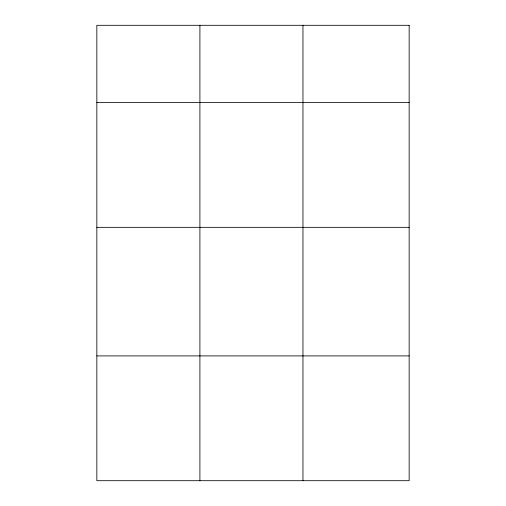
<?xml version="1.0" encoding="UTF-8"?>
<svg xmlns="http://www.w3.org/2000/svg" width="506" height="506" viewBox="0 0 506 506"><rect width="100%" height="100%" fill="white"/><g stroke="black" fill="none" stroke-linecap="round" stroke-linejoin="round"><path stroke-width="0.76" d="M96.842 102.541L409.158 102.541M96.842 227.333L409.158 227.333M96.842 355.908L409.158 355.908M302.967 25.3L302.967 480.7M199.908 25.3L199.908 480.7M409.158 25.3L96.842 25.3L96.842 480.7L409.158 480.7L409.158 25.3"/></g></svg>
